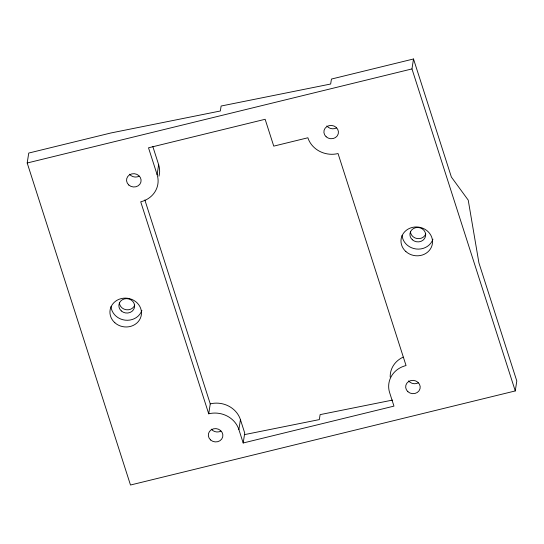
<?xml version="1.0" encoding="UTF-8"?>
<svg xmlns="http://www.w3.org/2000/svg" width="544" height="544" viewBox="0 0 544 544"><rect width="100%" height="100%" fill="white"/><g stroke="black" fill="none" stroke-linecap="round" stroke-linejoin="round"><path stroke-width="0.82" d="M27.2 162.996L28.737 153.061L110.813 132.994L220.354 110.99L221.122 106.026L330.664 84.021L331.432 79.057L413.508 58.983L451.384 177.058L468.228 200.131L478.924 262.929L516.8 381.004L515.263 390.939L130.492 485.017L27.2 162.996L411.971 68.918L413.508 58.983M157.114 174.638L148.505 147.805L265.139 119.286L273.748 146.125L307.877 137.775A24.33 22.154 8.8 0 0 338.048 153.551L406.048 365.548A24.33 22.154 8.8 0 0 389.654 392.707L393.958 406.123L243.188 442.986L238.884 429.57A24.33 22.154 8.8 0 0 208.719 413.8L140.719 201.804A24.33 22.154 8.8 0 0 157.114 174.638L158.651 164.71L152.83 146.554M208.719 413.8L210.256 403.866L144.847 199.961M238.884 429.57L240.428 419.642A24.33 22.154 8.8 0 0 210.256 403.866M243.188 442.986L244.732 433.058L240.428 419.642M392.476 400.092L320.11 414.623L319.342 419.594L244.487 434.629M411.971 68.918L515.263 390.939M158.651 164.71A24.33 22.154 8.8 0 1 158.977 176.202M390.198 377.026A24.33 22.154 8.8 0 1 403.172 357.143M220.946 431.113A7.296 6.644 8.8 0 1 211.283 429.141M336.505 127.928A7.296 6.644 8.8 0 1 326.842 125.956M134.728 305.102A7.908 7.201 8.8 0 1 126.072 309.72A7.908 7.201 8.8 0 1 119.354 302.6M425.775 233.934A7.908 7.201 8.8 0 1 417.126 238.558A7.908 7.201 8.8 0 1 410.407 231.431M141.875 310.338A15.817 14.402 8.8 0 1 125.086 320.151A15.817 14.402 8.8 0 1 111.01 306.558M432.929 239.17A15.817 14.402 8.8 0 1 416.14 248.989A15.817 14.402 8.8 0 1 402.057 235.396M418.275 382.86A7.296 6.644 8.8 0 1 408.612 380.888M139.169 176.181A7.296 6.644 8.8 0 1 129.506 174.209M210.589 439.967A7.296 6.644 8.8 0 0 222.686 437.009A7.296 6.644 8.8 0 0 213.54 428.822A7.296 6.644 8.8 0 0 210.589 439.967M326.148 136.782A7.296 6.644 8.8 0 0 338.246 133.824A7.296 6.644 8.8 0 0 329.1 125.644A7.296 6.644 8.8 0 0 326.148 136.782M121.312 310.937A7.908 7.201 8.8 0 0 134.416 307.727A7.908 7.201 8.8 0 0 124.508 298.867A7.908 7.201 8.8 0 0 121.312 310.937M412.359 239.768A7.908 7.201 8.8 0 0 425.469 236.565A7.908 7.201 8.8 0 0 415.555 227.705A7.908 7.201 8.8 0 0 412.359 239.768M114.838 322.728A15.817 14.402 8.8 0 0 141.052 316.322A15.817 14.402 8.8 0 0 121.23 298.595A15.817 14.402 8.8 0 0 114.838 322.728M405.885 251.566A15.817 14.402 8.8 0 0 432.099 245.154A15.817 14.402 8.8 0 0 412.284 227.433A15.817 14.402 8.8 0 0 405.885 251.566M407.918 391.714A7.296 6.644 8.8 0 0 420.016 388.756A7.296 6.644 8.8 0 0 410.87 380.576A7.296 6.644 8.8 0 0 407.918 391.714M128.812 185.035A7.296 6.644 8.8 0 0 140.91 182.077A7.296 6.644 8.8 0 0 131.764 173.896A7.296 6.644 8.8 0 0 128.812 185.035"/></g></svg>
